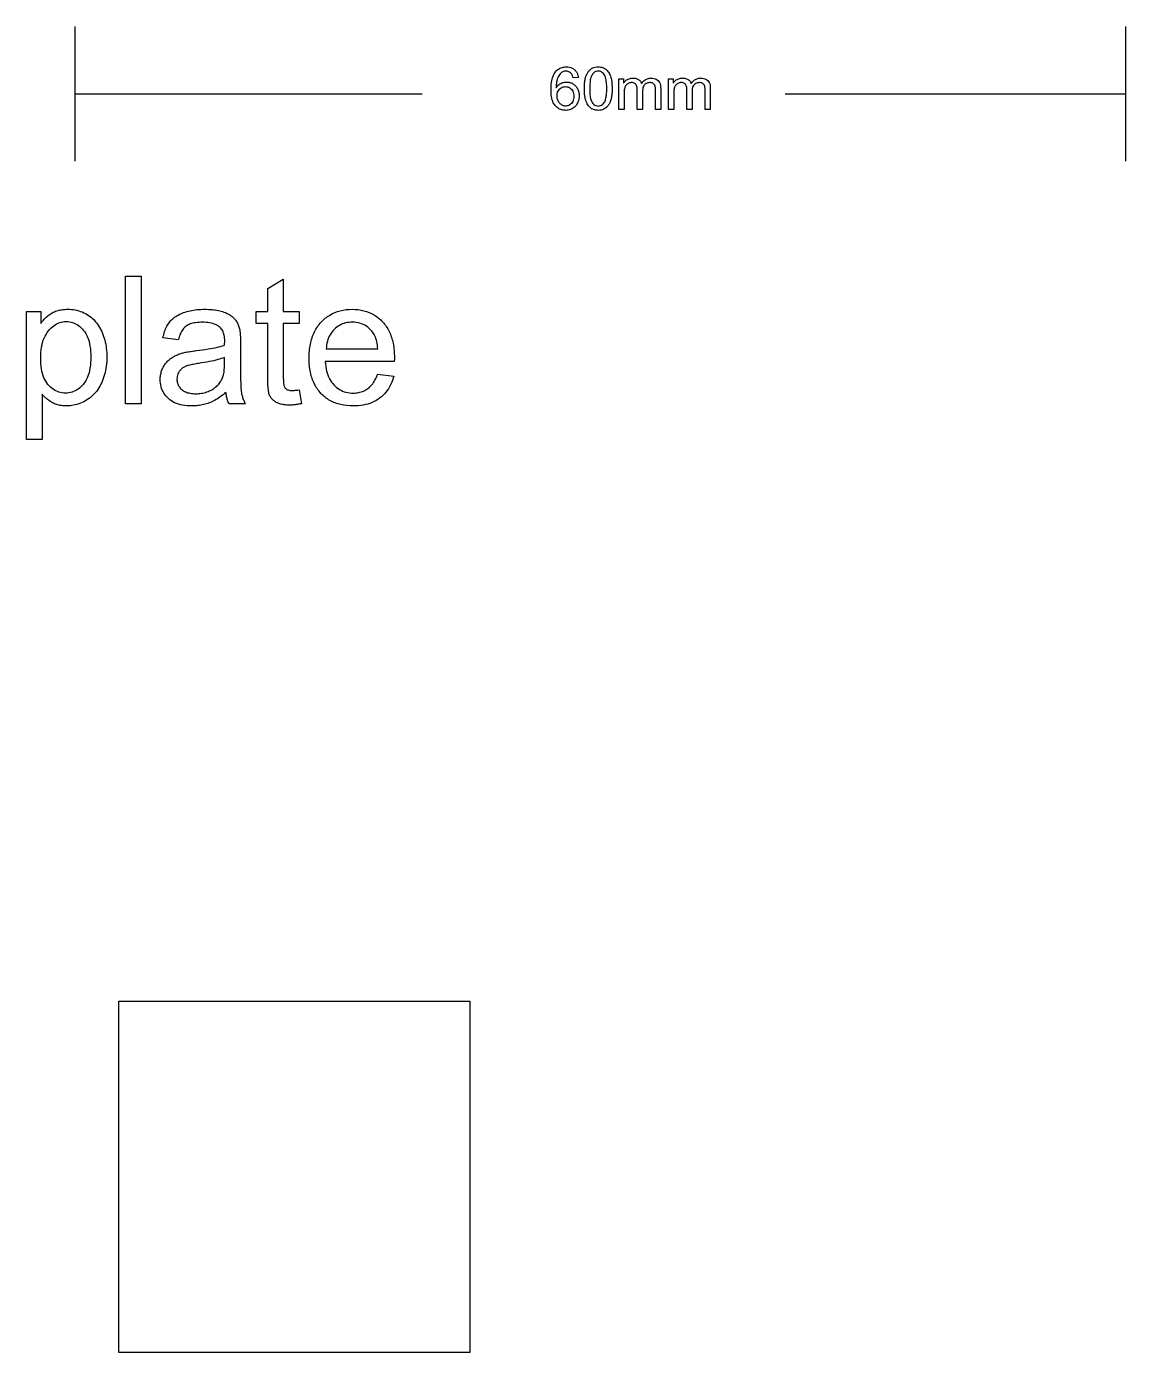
# Model space of a CAD drawing. Extents: x 23 to 811, y 43 to 575.
# Drawn here: x 226.3 to 403.7, y 48.5 to 262.5 of the extents above; entities that cross this region are included whole.
import ezdxf

# ---------------------------------------------------------------- set-up
doc = ezdxf.new("R2010")
doc.units = 0
doc.layers.add('Layer_1', color=7, linetype='CONTINUOUS')

msp = doc.modelspace()

# ---------------------------------------------------------------- linework, layer by layer
at = {"layer": 'Layer_1', "color": 7}
for points in [[(315.399694, 254.302696), (314.56063, 254.237096)], [(315.399694, 254.30272), (315.399694, 254.302696)], [(321.943446, 249.11364), (321.943446, 254.09176), (322.698134, 254.09176), (322.698134, 253.393328)], [(329.949694, 249.11364), (329.949694, 254.09176), (330.704382, 254.09176), (330.704382, 253.393328)], [(311.954382, 251.3402), (311.954382, 251.3402)], [(316.365318, 252.502696), (316.365318, 252.502696)], [(317.232502, 252.502696), (317.232502, 252.502696)], [(322.78719, 251.696448), (322.78719, 249.11364), (321.943446, 249.11364)], [(325.745006, 252.005824), (325.745006, 249.11364), (324.901254, 249.11364), (324.901254, 252.348008)], [(328.688758, 252.530824), (328.688758, 249.11364), (327.849694, 249.11364), (327.849694, 252.249576)], [(330.793446, 251.696448), (330.793446, 249.11364), (329.949694, 249.11364)], [(333.751254, 252.005824), (333.751254, 249.11364), (332.907502, 249.11364), (332.907502, 252.348008)], [(336.695006, 252.530824), (336.695006, 249.11364), (335.855942, 249.11364), (335.855942, 252.249576)], [(242.288856, 201.6146), (242.288856, 222.230224), (244.820104, 222.230224), (244.820104, 201.6146), (242.288856, 201.6146)], [(265.25292, 205.988032), (265.25292, 214.580224), (263.396664, 214.580224), (263.396664, 216.548976), (265.25292, 216.548976), (265.25292, 220.247408), (267.770104, 221.76616), (267.770104, 216.548976), (270.315416, 216.548976), (270.315416, 214.580224), (267.770104, 214.580224), (267.770104, 205.847408)], [(226.313856, 195.89116), (226.313856, 216.548976), (228.620104, 216.548976), (228.620104, 214.608344)], [(250.810744, 211.950536), (248.335744, 212.288032)], [(260.851368, 211.247408), (260.851368, 207.872408)], [(274.688856, 210.51616), (283.02792, 210.51616)], [(274.688856, 210.51616), (274.688856, 210.51616)], [(228.60604, 208.997408), (228.60604, 208.997408)], [(258.291976, 208.181784), (258.291976, 209.109912)], [(285.685712, 208.434912), (274.548216, 208.434912)], [(282.999776, 206.423976), (282.999792, 206.423976)], [(282.999792, 206.423976), (285.615416, 206.100536)], [(258.502936, 203.456784), (258.50292, 203.456784)], [(270.315416, 203.878664), (270.68104, 201.64272)], [(270.315416, 203.878664), (270.315416, 203.878664)], [(228.845104, 203.161472), (228.845104, 195.89116), (226.313856, 195.89116)], [(261.652936, 201.6146), (259.009184, 201.6146)]]:
    msp.add_lwpolyline(points, dxfattribs=at)
at = {"layer": 'Layer_1', "color": 1}
msp.add_lwpolyline([(241.197144, 105.19272), (297.890056, 105.19272), (297.890056, 48.499808), (241.197144, 48.499808), (241.197144, 105.19272)], dxfattribs=at)
at = {"layer": 'Layer_1', "color": 7}
for points, knots in [([(234.123294, 262.527528), (234.123294, 257.426402), (234.123294, 250.445915), (234.123294, 243.196947), (234.123294, 241.049104), (234.123294, 240.780624)], [0, 0, 0, 0, 15.303377, 20.941463, 21.746904, 21.746904, 21.746904, 21.746904]), ([(403.723294, 262.527528), (403.723294, 257.426402), (403.723294, 250.445915), (403.723294, 243.196947), (403.723294, 241.049104), (403.723294, 240.780624)], [0, 0, 0, 0, 15.303377, 20.941463, 21.746904, 21.746904, 21.746904, 21.746904]), ([(311.823134, 252.657408), (311.892659, 252.75438), (312.028037, 252.943202), (312.281557, 253.176275), (312.562342, 253.353702), (312.862164, 253.478564), (313.17381, 253.555251), (313.565341, 253.584779), (314.027592, 253.528946), (314.525815, 253.312651), (314.948705, 252.962435), (315.28362, 252.506168), (315.483729, 251.949889), (315.535573, 251.410485), (315.502028, 250.925864), (315.40811, 250.519875), (315.253748, 250.140976), (315.047138, 249.798984), (314.787806, 249.509288), (314.48243, 249.281411), (314.139493, 249.115813), (313.763928, 249.016465), (313.281534, 248.980083), (312.713007, 249.047131), (312.113293, 249.317938), (311.60308, 249.768393), (311.224293, 250.434866), (311.020063, 251.315905), (310.963072, 252.373139), (311.024426, 253.469534), (311.252463, 254.463797), (311.649387, 255.203088), (312.174185, 255.690275), (312.780917, 255.963673), (313.393024, 256.033359), (313.947393, 255.984996), (314.405687, 255.832254), (314.791916, 255.574095), (315.096666, 255.225028), (315.3114, 254.79179), (315.369434, 254.470335), (315.399694, 254.30272)], [0, 0, 0, 0, 0.35722, 0.695566, 1.025443, 1.348998, 1.665815, 1.983985, 2.523055, 3.044797, 3.59082, 4.152092, 4.722581, 5.341978, 5.764213, 6.175635, 6.586444, 6.986804, 7.368497, 7.745425, 8.122563, 8.504226, 8.903491, 9.568995, 10.198044, 10.848351, 11.577917, 12.458666, 13.536989, 14.747043, 15.74334, 16.574772, 17.222465, 17.855974, 18.53714, 19.047718, 19.515898, 19.970416, 20.424588, 20.891721, 21.400681, 21.400681, 21.400681, 21.400681]), ([(314.241878, 254.958976), (314.163561, 255.031048), (314.009726, 255.172616), (313.713586, 255.29509), (313.41821, 255.329915), (313.142429, 255.304457), (312.900212, 255.228764), (312.661496, 255.086044), (312.430623, 254.874266), (312.220012, 254.585063), (312.043058, 254.232246), (311.915495, 253.794273), (311.840032, 253.259794), (311.829078, 252.869315), (311.823134, 252.657408)], [0, 0, 0, 0, 0.317239, 0.62314, 0.942332, 1.201361, 1.448935, 1.696809, 2.029786, 2.381668, 2.764594, 3.208142, 3.74379, 4.379426, 4.379426, 4.379426, 4.379426]), ([(314.56063, 254.237096), (314.534706, 254.338069), (314.48699, 254.523921), (314.385265, 254.772129), (314.286787, 254.900455), (314.241878, 254.958976)], [0, 0, 0, 0, 0.312919, 0.575963, 0.796483, 0.796483, 0.796483, 0.796483]), ([(316.365318, 252.502696), (316.369892, 252.756164), (316.378434, 253.229451), (316.459327, 253.887579), (316.595664, 254.446927), (316.791607, 254.916105), (317.041759, 255.306663), (317.348407, 255.621822), (317.715907, 255.853241), (318.143681, 255.98782), (318.566267, 256.023774), (318.953258, 255.998863), (319.281611, 255.925257), (319.578993, 255.800234), (319.844239, 255.627528), (320.077193, 255.410081), (320.275532, 255.147662), (320.443344, 254.844119), (320.584695, 254.500951), (320.704324, 254.110154), (320.78986, 253.650845), (320.837269, 253.107314), (320.852854, 252.462703), (320.83181, 251.780474), (320.753632, 251.125583), (320.618229, 250.567594), (320.423903, 250.098275), (320.174426, 249.706986), (319.868145, 249.390506), (319.500075, 249.157615), (319.07048, 249.02241), (318.557904, 248.978507), (318.000411, 249.042236), (317.44383, 249.28331), (317.178653, 249.566318), (317.045006, 249.708952)], [0, 0, 0, 0, 0.760145, 1.419374, 1.984981, 2.482065, 2.937772, 3.368494, 3.790831, 4.226896, 4.700634, 5.055141, 5.386986, 5.705236, 6.017711, 6.331685, 6.656388, 7.000341, 7.36945, 7.767992, 8.224338, 8.768196, 9.403063, 10.157995, 10.814024, 11.378299, 11.875118, 12.331055, 12.762517, 13.185994, 13.623785, 14.100136, 14.720317, 15.292271, 15.873434, 15.873434, 15.873434, 15.873434]), ([(317.232502, 252.502696), (317.239139, 252.168124), (317.250818, 251.579349), (317.363802, 250.814203), (317.581281, 250.269316), (317.888659, 249.933773), (318.229673, 249.730345), (318.605952, 249.670172), (318.982378, 249.730545), (319.323455, 249.934953), (319.630344, 250.271737), (319.848257, 250.816833), (319.958709, 251.58117), (319.99112, 252.50425), (319.958739, 253.427882), (319.848591, 254.193766), (319.630805, 254.738836), (319.321595, 255.073506), (318.977117, 255.275935), (318.600101, 255.333496), (318.234652, 255.281839), (317.902538, 255.109848), (317.748267, 254.920816), (317.668446, 254.823008)], [0, 0, 0, 0, 1.00331, 1.765612, 2.311179, 2.732912, 3.108407, 3.480577, 3.852786, 4.228671, 4.65137, 5.197649, 5.959182, 6.96015, 7.965799, 8.728871, 9.273723, 9.695203, 10.073029, 10.450292, 10.815866, 11.166049, 11.541501, 11.541501, 11.541501, 11.541501]), ([(317.668446, 254.823008), (317.578902, 254.647051), (317.369732, 254.236023), (317.257147, 253.436766), (317.241372, 252.83889), (317.232502, 252.502696)], [0, 0, 0, 0, 0.589072, 1.376042, 2.387096, 2.387096, 2.387096, 2.387096]), ([(311.954382, 251.3402), (311.958264, 251.244372), (311.965996, 251.053486), (312.030879, 250.772377), (312.132017, 250.505039), (312.269168, 250.260705), (312.444289, 250.053481), (312.651382, 249.893373), (312.876863, 249.777254), (313.113747, 249.705549), (313.389694, 249.679409), (313.699156, 249.720418), (314.018139, 249.872673), (314.291845, 250.116685), (314.509104, 250.442622), (314.635623, 250.847773), (314.671324, 251.287301), (314.636191, 251.721642), (314.510475, 252.110404), (314.295137, 252.4234), (314.016511, 252.656786), (313.68388, 252.799057), (313.323282, 252.840135), (312.961367, 252.798453), (312.625011, 252.655854), (312.339185, 252.424574), (312.114561, 252.12063), (311.97625, 251.747346), (311.961883, 251.479851), (311.954382, 251.3402)], [0, 0, 0, 0, 0.287196, 0.572085, 0.860826, 1.142521, 1.408516, 1.669029, 1.922584, 2.165557, 2.406778, 2.749723, 3.088033, 3.451192, 3.837458, 4.248562, 4.709921, 5.153333, 5.548374, 5.920886, 6.278023, 6.624856, 6.990206, 7.355047, 7.706195, 8.071006, 8.445302, 8.8277, 9.245413, 9.245413, 9.245413, 9.245413]), ([(322.698134, 253.393328), (322.753389, 253.471434), (322.863777, 253.627473), (323.076907, 253.824378), (323.318952, 253.989728), (323.591777, 254.114922), (323.892114, 254.189286), (324.216614, 254.211948), (324.543633, 254.189825), (324.852508, 254.115269), (325.11671, 253.98608), (325.333389, 253.809048), (325.506679, 253.590241), (325.577618, 253.419411), (325.613758, 253.332384)], [0, 0, 0, 0, 0.286356, 0.572078, 0.864752, 1.162969, 1.467465, 1.787692, 2.135246, 2.447133, 2.735029, 3.009525, 3.280662, 3.562228, 3.562228, 3.562228, 3.562228]), ([(324.901254, 252.348008), (324.89773, 252.46302), (324.891246, 252.674687), (324.824159, 252.962748), (324.710512, 253.194931), (324.532138, 253.363967), (324.292276, 253.457244), (324.037455, 253.480555), (323.788575, 253.459895), (323.565114, 253.395798), (323.357185, 253.291913), (323.171475, 253.147758), (323.022507, 252.959412), (322.910077, 252.727728), (322.836916, 252.441291), (322.793914, 252.091869), (322.78956, 251.835831), (322.78719, 251.696448)], [0, 0, 0, 0, 0.344512, 0.634041, 0.880992, 1.109448, 1.353198, 1.638247, 1.870694, 2.098946, 2.331172, 2.564265, 2.798282, 3.045065, 3.331252, 3.681075, 4.099054, 4.099054, 4.099054, 4.099054]), ([(325.613758, 253.332384), (325.747698, 253.504766), (326.00306, 253.833416), (326.551915, 254.144333), (327.104205, 254.224329), (327.592413, 254.179495), (327.988654, 254.043839), (328.309251, 253.806691), (328.538046, 253.464987), (328.669132, 253.026568), (328.681864, 252.704964), (328.688758, 252.530824)], [0, 0, 0, 0, 0.649916, 1.239083, 1.838632, 2.296631, 2.700184, 3.079822, 3.471107, 3.912649, 4.43406, 4.43406, 4.43406, 4.43406]), ([(327.849694, 252.249576), (327.848345, 252.35166), (327.845919, 252.535278), (327.820717, 252.779655), (327.777616, 252.97115), (327.703195, 253.120676), (327.601011, 253.242904), (327.471018, 253.342829), (327.318459, 253.418646), (327.146268, 253.464133), (326.915, 253.480477), (326.636299, 253.450044), (326.334703, 253.329748), (326.073962, 253.130791), (325.874143, 252.837149), (325.761921, 252.448166), (325.750973, 252.161872), (325.745006, 252.005824)], [0, 0, 0, 0, 0.306123, 0.550625, 0.736253, 0.891501, 1.046843, 1.210142, 1.379948, 1.554674, 1.740699, 2.073185, 2.386257, 2.703527, 3.042965, 3.433147, 3.90062, 3.90062, 3.90062, 3.90062]), ([(330.704382, 253.393328), (330.759637, 253.471434), (330.870025, 253.627473), (331.083155, 253.824378), (331.3252, 253.989728), (331.598026, 254.114922), (331.898365, 254.189287), (332.222867, 254.211948), (332.549886, 254.189825), (332.858759, 254.115268), (333.122964, 253.986083), (333.33964, 253.809046), (333.512927, 253.590241), (333.583867, 253.419411), (333.620006, 253.332384)], [0, 0, 0, 0, 0.286356, 0.572078, 0.864752, 1.16297, 1.467467, 1.7877, 2.135249, 2.447136, 2.735036, 3.009528, 3.280663, 3.562229, 3.562229, 3.562229, 3.562229]), ([(332.907502, 252.348008), (332.903978, 252.46302), (332.897494, 252.674687), (332.830407, 252.962748), (332.71676, 253.194931), (332.538386, 253.363967), (332.298524, 253.457244), (332.043703, 253.480555), (331.794823, 253.459895), (331.571362, 253.395798), (331.363433, 253.291913), (331.177725, 253.147758), (331.02876, 252.959411), (330.916324, 252.727729), (330.843164, 252.441291), (330.800164, 252.091869), (330.795814, 251.835831), (330.793446, 251.696448)], [0, 0, 0, 0, 0.344512, 0.634041, 0.880992, 1.109448, 1.353198, 1.638247, 1.870694, 2.098946, 2.331172, 2.564264, 2.798279, 3.045064, 3.331251, 3.681074, 4.099053, 4.099053, 4.099053, 4.099053]), ([(333.620006, 253.332384), (333.753947, 253.504766), (334.00931, 253.833416), (334.558165, 254.144332), (335.110454, 254.22433), (335.598661, 254.179495), (335.994902, 254.043839), (336.315499, 253.806691), (336.544294, 253.464987), (336.67538, 253.026568), (336.688112, 252.704964), (336.695006, 252.530824)], [0, 0, 0, 0, 0.649918, 1.239086, 1.838631, 2.29663, 2.700184, 3.079821, 3.471106, 3.912648, 4.434059, 4.434059, 4.434059, 4.434059]), ([(335.855942, 252.249576), (335.854593, 252.35166), (335.852167, 252.535278), (335.826965, 252.779655), (335.783864, 252.97115), (335.709443, 253.120676), (335.607259, 253.242904), (335.477266, 253.342828), (335.324709, 253.418647), (335.152518, 253.464133), (334.921249, 253.480477), (334.642548, 253.450044), (334.340953, 253.329749), (334.080218, 253.130789), (333.880399, 252.837149), (333.768175, 252.448166), (333.757223, 252.161872), (333.751254, 252.005824)], [0, 0, 0, 0, 0.306123, 0.550625, 0.736253, 0.891501, 1.046843, 1.210142, 1.379945, 1.554672, 1.7407, 2.073185, 2.386255, 2.70352, 3.042959, 3.433141, 3.900615, 3.900615, 3.900615, 3.900615]), ([(234.123294, 251.654072), (237.590223, 251.654072), (244.379363, 251.654072), (254.34908, 251.654072), (263.893898, 251.654072), (273.023071, 251.654072), (281.745855, 251.654072), (287.42661, 251.654072), (290.200798, 251.654072)], [0, 0, 0, 0, 10.400788, 20.36742, 29.909152, 39.035241, 47.75494, 56.077504, 56.077504, 56.077504, 56.077504]), ([(317.045006, 249.708952), (316.906246, 249.933947), (316.598723, 250.432584), (316.402171, 251.403174), (316.378401, 252.112362), (316.365318, 252.502696)], [0, 0, 0, 0, 0.788026, 1.746438, 2.919703, 2.919703, 2.919703, 2.919703]), ([(348.760134, 251.654072), (350.380237, 251.654072), (353.522006, 251.654072), (358.090086, 251.654072), (362.372104, 251.654072), (366.377318, 251.654072), (370.114982, 251.654072), (373.594352, 251.654072), (376.824685, 251.654072), (379.815234, 251.654072), (382.575257, 251.654072), (385.114011, 251.654072), (387.440752, 251.654072), (389.564735, 251.654072), (391.495216, 251.654072), (393.241451, 251.654072), (394.812696, 251.654072), (396.218207, 251.654072), (397.467239, 251.654072), (398.569049, 251.654072), (399.532893, 251.654072), (400.368026, 251.654072), (401.083705, 251.654072), (401.689186, 251.654072), (402.193725, 251.654072), (402.606576, 251.654072), (402.936998, 251.654072), (403.194246, 251.654072), (403.387575, 251.654072), (403.526242, 251.654072), (403.619501, 251.654072), (403.676613, 251.654072), (403.706836, 251.654072), (403.719422, 251.654072), (403.722962, 251.654072), (403.723334, 251.654072)], [0, 0, 0, 0, 4.860311, 9.425305, 13.70424, 17.706366, 21.440946, 24.917232, 28.144479, 31.131943, 33.88888, 36.424548, 38.748204, 40.869104, 42.796497, 44.539647, 46.107808, 47.510234, 48.75618, 49.854904, 50.815663, 51.647711, 52.360304, 52.9627, 53.464153, 53.87392, 54.201255, 54.455417, 54.645664, 54.781244, 54.871417, 54.92544, 54.952581, 54.962086, 54.9632, 54.9632, 54.9632, 54.9632]), ([(228.620104, 214.608344), (228.802515, 214.846217), (229.155068, 215.305965), (229.777965, 215.880992), (230.450401, 216.339748), (231.204129, 216.663639), (232.047539, 216.849738), (233.051649, 216.912038), (234.164198, 216.819843), (235.313717, 216.488357), (236.349506, 215.934222), (237.254937, 215.18044), (238.003093, 214.233493), (238.571185, 213.120058), (238.979479, 211.888088), (239.228271, 210.565988), (239.306839, 209.163966), (239.223722, 207.738608), (238.950887, 206.348122), (238.497981, 205.071142), (237.872106, 203.932672), (237.062024, 202.97205), (236.092426, 202.227574), (235.031019, 201.684454), (233.913048, 201.349005), (232.876268, 201.251179), (231.963804, 201.313627), (231.195236, 201.490829), (230.494211, 201.791945), (229.866902, 202.181587), (229.304527, 202.630081), (228.997144, 202.985615), (228.845104, 203.161472)], [0, 0, 0, 0, 0.897907, 1.735428, 2.53109, 3.329282, 4.180408, 5.109133, 6.339002, 7.510876, 8.672642, 9.838079, 11.020734, 12.267522, 13.568753, 14.902254, 16.291437, 17.771613, 19.174455, 20.52815, 21.820883, 23.051298, 24.269579, 25.463481, 26.60996, 27.750289, 28.5673, 29.345006, 30.104634, 30.844668, 31.555905, 32.252027, 32.252027, 32.252027, 32.252027]), ([(248.335744, 212.288032), (248.417261, 212.621519), (248.572667, 213.257286), (248.946997, 214.123904), (249.419667, 214.869602), (250.033851, 215.491099), (250.796697, 215.995121), (251.700989, 216.391024), (252.729171, 216.679704), (253.867139, 216.852162), (255.059112, 216.90274), (256.218571, 216.858718), (257.263169, 216.718108), (258.150568, 216.469203), (258.88471, 216.141612), (259.48466, 215.767439), (259.950642, 215.32377), (260.294205, 214.808224), (260.561869, 214.226683), (260.669162, 213.802025), (260.724808, 213.581784)], [0, 0, 0, 0, 1.028418, 1.960596, 2.818501, 3.66263, 4.560994, 5.545097, 6.612638, 7.755918, 8.990123, 10.186476, 11.233218, 12.144739, 12.940994, 13.637925, 14.2562, 14.854921, 15.486295, 16.166547, 16.166547, 16.166547, 16.166547]), ([(285.615416, 206.100536), (285.459865, 205.619954), (285.158987, 204.690382), (284.367991, 203.473092), (283.352087, 202.492155), (282.102676, 201.774708), (280.638042, 201.356465), (278.912506, 201.225053), (277.057673, 201.401327), (275.248418, 202.085), (273.774708, 203.242489), (272.680257, 204.818328), (272.046201, 206.780558), (271.871685, 208.981166), (272.048133, 211.201744), (272.685111, 213.228511), (273.789594, 214.84753), (275.243259, 216.03725), (276.995767, 216.752807), (278.887645, 216.954908), (280.763459, 216.755508), (282.466649, 216.052054), (283.883779, 214.887528), (284.964304, 213.301186), (285.586288, 211.314289), (285.706769, 209.815129), (285.69837, 208.918228), (285.693359, 208.693216), (285.688426, 208.526573), (285.685712, 208.434912)], [0, 0, 0, 0, 1.510018, 2.920777, 4.304346, 5.711384, 7.197521, 8.834811, 10.880735, 12.738799, 14.556236, 16.41775, 18.410013, 20.667767, 23.002736, 25.057231, 26.965898, 28.798546, 30.614417, 32.562574, 34.451206, 36.218392, 38.009595, 39.879229, 41.893702, 44.184677, 44.35969, 44.584739, 44.859843, 44.859843, 44.859843, 44.859843]), ([(228.60604, 208.997408), (228.626378, 208.410266), (228.663737, 207.3317), (229.038146, 205.862695), (229.698872, 204.733704), (230.553063, 203.943895), (231.535906, 203.454401), (232.606511, 203.308986), (233.686025, 203.458713), (234.690525, 203.966947), (235.566794, 204.784439), (236.249335, 205.954535), (236.624141, 207.478898), (236.728512, 209.181954), (236.625417, 210.868634), (236.255493, 212.340999), (235.591022, 213.483368), (234.742584, 214.295508), (233.767005, 214.80193), (232.71178, 214.956685), (231.64617, 214.791842), (230.654182, 214.247136), (229.777021, 213.390358), (229.076261, 212.204174), (228.669505, 210.690388), (228.628248, 209.589823), (228.60604, 208.997408)], [0, 0, 0, 0, 1.759477, 3.232113, 4.496915, 5.628177, 6.676386, 7.739042, 8.821808, 9.896182, 11.062647, 12.371671, 13.899396, 15.726945, 17.475566, 18.953343, 20.237608, 21.385432, 22.433601, 23.482255, 24.532501, 25.611324, 26.821331, 28.171899, 29.694354, 31.469273, 31.469273, 31.469273, 31.469273]), ([(258.291976, 211.09272), (258.294655, 211.194278), (258.299271, 211.369264), (258.304235, 211.589582), (258.310292, 212.019324), (258.266766, 212.631766), (258.04357, 213.397362), (257.565056, 214.023798), (256.816547, 214.463003), (255.826282, 214.744146), (254.734041, 214.813147), (253.677718, 214.756409), (252.777313, 214.561895), (252.048028, 214.20508), (251.500717, 213.63051), (251.080013, 212.86701), (250.905393, 212.272679), (250.810744, 211.950536)], [0, 0, 0, 0, 0.30478, 0.525145, 0.661103, 1.594189, 2.35907, 3.016897, 3.906821, 4.909399, 6.083581, 7.172527, 8.075847, 8.83164, 9.568598, 10.417752, 11.422759, 11.422759, 11.422759, 11.422759]), ([(282.071664, 213.34272), (281.79252, 213.634507), (281.245541, 214.206261), (280.1339, 214.707124), (278.971857, 214.850012), (277.842088, 214.727543), (276.827102, 214.326237), (275.964871, 213.664807), (275.281957, 212.788876), (274.827536, 211.710796), (274.73641, 210.925805), (274.688856, 210.51616)], [0, 0, 0, 0, 1.202098, 2.355498, 3.571093, 4.679491, 5.731429, 6.803628, 7.900849, 9.030003, 10.262343, 10.262343, 10.262343, 10.262343]), ([(260.724808, 213.581784), (260.75087, 213.39975), (260.813767, 212.960448), (260.843631, 212.179885), (260.848577, 211.583804), (260.851368, 211.247408)], [0, 0, 0, 0, 0.551384, 1.330651, 2.340117, 2.340117, 2.340117, 2.340117]), ([(283.02792, 210.51616), (282.97971, 210.901604), (282.890366, 211.615923), (282.589253, 212.592703), (282.235862, 213.104787), (282.071664, 213.34272)], [0, 0, 0, 0, 1.165733, 2.160377, 3.023618, 3.023618, 3.023618, 3.023618]), ([(258.50292, 203.456784), (258.199297, 203.210481), (257.620219, 202.740725), (256.71253, 202.172592), (255.81608, 201.752844), (254.906954, 201.476172), (253.969477, 201.311261), (252.822782, 201.251315), (251.54712, 201.347974), (250.238227, 201.73847), (249.200382, 202.422296), (248.444217, 203.317498), (247.986344, 204.387019), (247.871684, 205.396047), (247.934379, 206.257172), (248.101861, 206.935761), (248.38182, 207.561402), (248.748413, 208.125303), (249.188208, 208.618387), (249.700418, 209.025491), (250.267089, 209.358998), (250.876713, 209.640627), (251.308673, 209.773645), (251.52792, 209.84116)], [0, 0, 0, 0, 1.172043, 2.235355, 3.2036, 4.133023, 5.077844, 6.052032, 7.571981, 8.89508, 10.104156, 11.247088, 12.362064, 13.543885, 14.256203, 14.944587, 15.629072, 16.302775, 16.955016, 17.60241, 18.256912, 18.923976, 19.611532, 19.611532, 19.611532, 19.611532]), ([(251.52792, 209.84116), (251.721252, 209.886428), (252.161505, 209.989513), (252.913572, 210.109605), (253.471467, 210.181407), (253.77792, 210.220848)], [0, 0, 0, 0, 0.595534, 1.356138, 2.283151, 2.283151, 2.283151, 2.283151]), ([(253.77792, 210.220848), (254.399864, 210.301944), (255.528249, 210.449075), (257.041888, 210.718853), (257.911796, 210.979019), (258.291976, 211.09272)], [0, 0, 0, 0, 1.882011, 3.414507, 4.604194, 4.604194, 4.604194, 4.604194]), ([(254.157608, 208.153664), (253.843883, 208.105384), (253.281335, 208.018813), (252.542328, 207.854887), (251.977375, 207.676412), (251.549621, 207.447055), (251.208984, 207.168617), (250.940589, 206.833326), (250.743731, 206.457213), (250.624255, 206.048374), (250.581705, 205.551312), (250.651276, 204.984347), (250.919611, 204.396965), (251.358194, 203.898991), (251.966786, 203.515621), (252.74176, 203.298862), (253.620323, 203.238346), (254.53588, 203.303165), (255.417034, 203.516506), (256.215163, 203.872145), (256.910524, 204.350262), (257.490662, 204.941484), (257.752955, 205.414106), (257.884168, 205.650536)], [0, 0, 0, 0, 0.951978, 1.707016, 2.269811, 2.723229, 3.154459, 3.580643, 4.002767, 4.420328, 4.849452, 5.492615, 6.110409, 6.757668, 7.45662, 8.237398, 9.145973, 10.087717, 10.980745, 11.851887, 12.69359, 13.500892, 14.309003, 14.309003, 14.309003, 14.309003]), ([(258.291976, 209.109912), (257.936697, 208.984352), (257.136507, 208.701556), (255.747943, 208.402077), (254.719898, 208.241495), (254.157608, 208.153664)], [0, 0, 0, 0, 1.129533, 2.544037, 4.251722, 4.251722, 4.251722, 4.251722]), ([(257.884168, 205.650536), (257.967444, 205.869216), (258.152368, 206.35482), (258.268823, 207.213718), (258.283803, 207.84007), (258.291976, 208.181784)], [0, 0, 0, 0, 0.700163, 1.554792, 2.580796, 2.580796, 2.580796, 2.580796]), ([(260.851368, 207.872408), (260.853479, 207.183946), (260.857113, 205.998954), (260.905038, 204.510532), (260.977329, 203.49807), (261.145842, 202.788606), (261.357042, 202.185394), (261.553717, 201.805998), (261.652936, 201.6146)], [0, 0, 0, 0, 2.064924, 3.55418, 4.47031, 5.101557, 5.736129, 6.382174, 6.382174, 6.382174, 6.382174]), ([(274.548216, 208.434912), (274.598532, 207.926669), (274.692948, 206.972979), (275.160781, 205.672647), (275.884163, 204.644944), (276.806432, 203.897884), (277.889715, 203.444829), (278.962374, 203.325246), (279.931419, 203.406151), (280.743942, 203.652086), (281.469074, 204.068944), (282.094168, 204.676738), (282.62023, 205.47465), (282.86803, 206.09445), (282.999776, 206.423976)], [0, 0, 0, 0, 1.528018, 2.86724, 4.0942, 5.253304, 6.381553, 7.568614, 8.455148, 9.283987, 10.094693, 10.940107, 11.876164, 12.938797, 12.938797, 12.938797, 12.938797]), ([(270.68104, 201.64272), (270.452376, 201.598072), (270.01366, 201.51241), (269.374529, 201.436542), (268.68086, 201.406219), (267.957971, 201.443776), (267.232759, 201.578978), (266.639663, 201.823747), (266.171696, 202.153248), (265.805568, 202.541912), (265.513195, 203.037269), (265.354768, 203.755676), (265.266187, 204.756821), (265.257754, 205.539432), (265.25292, 205.988032)], [0, 0, 0, 0, 0.698773, 1.340668, 1.928696, 2.78008, 3.507248, 4.131171, 4.689081, 5.21144, 5.723185, 6.393261, 7.394677, 8.739647, 8.739647, 8.739647, 8.739647]), ([(267.770104, 205.847408), (267.77218, 205.635234), (267.775778, 205.267564), (267.813328, 204.801565), (267.880785, 204.475423), (268.0053, 204.258775), (268.153728, 204.091494), (268.341805, 203.950823), (268.580985, 203.84771), (268.874878, 203.790808), (269.192692, 203.775246), (269.535778, 203.789749), (269.906412, 203.823298), (270.17232, 203.859293), (270.315416, 203.878664)], [0, 0, 0, 0, 0.636113, 1.102305, 1.403765, 1.624132, 1.843297, 2.071113, 2.32296, 2.61761, 2.964304, 3.275427, 3.64719, 4.08035, 4.08035, 4.08035, 4.08035]), ([(259.009184, 201.6146), (258.927252, 201.797651), (258.758497, 202.174676), (258.592444, 202.795769), (258.533442, 203.231495), (258.502936, 203.456784)], [0, 0, 0, 0, 0.600963, 1.237789, 1.919555, 1.919555, 1.919555, 1.919555])]:
    msp.add_open_spline(points, degree=3, knots=knots, dxfattribs=at)

doc.saveas('drawing.dxf')
